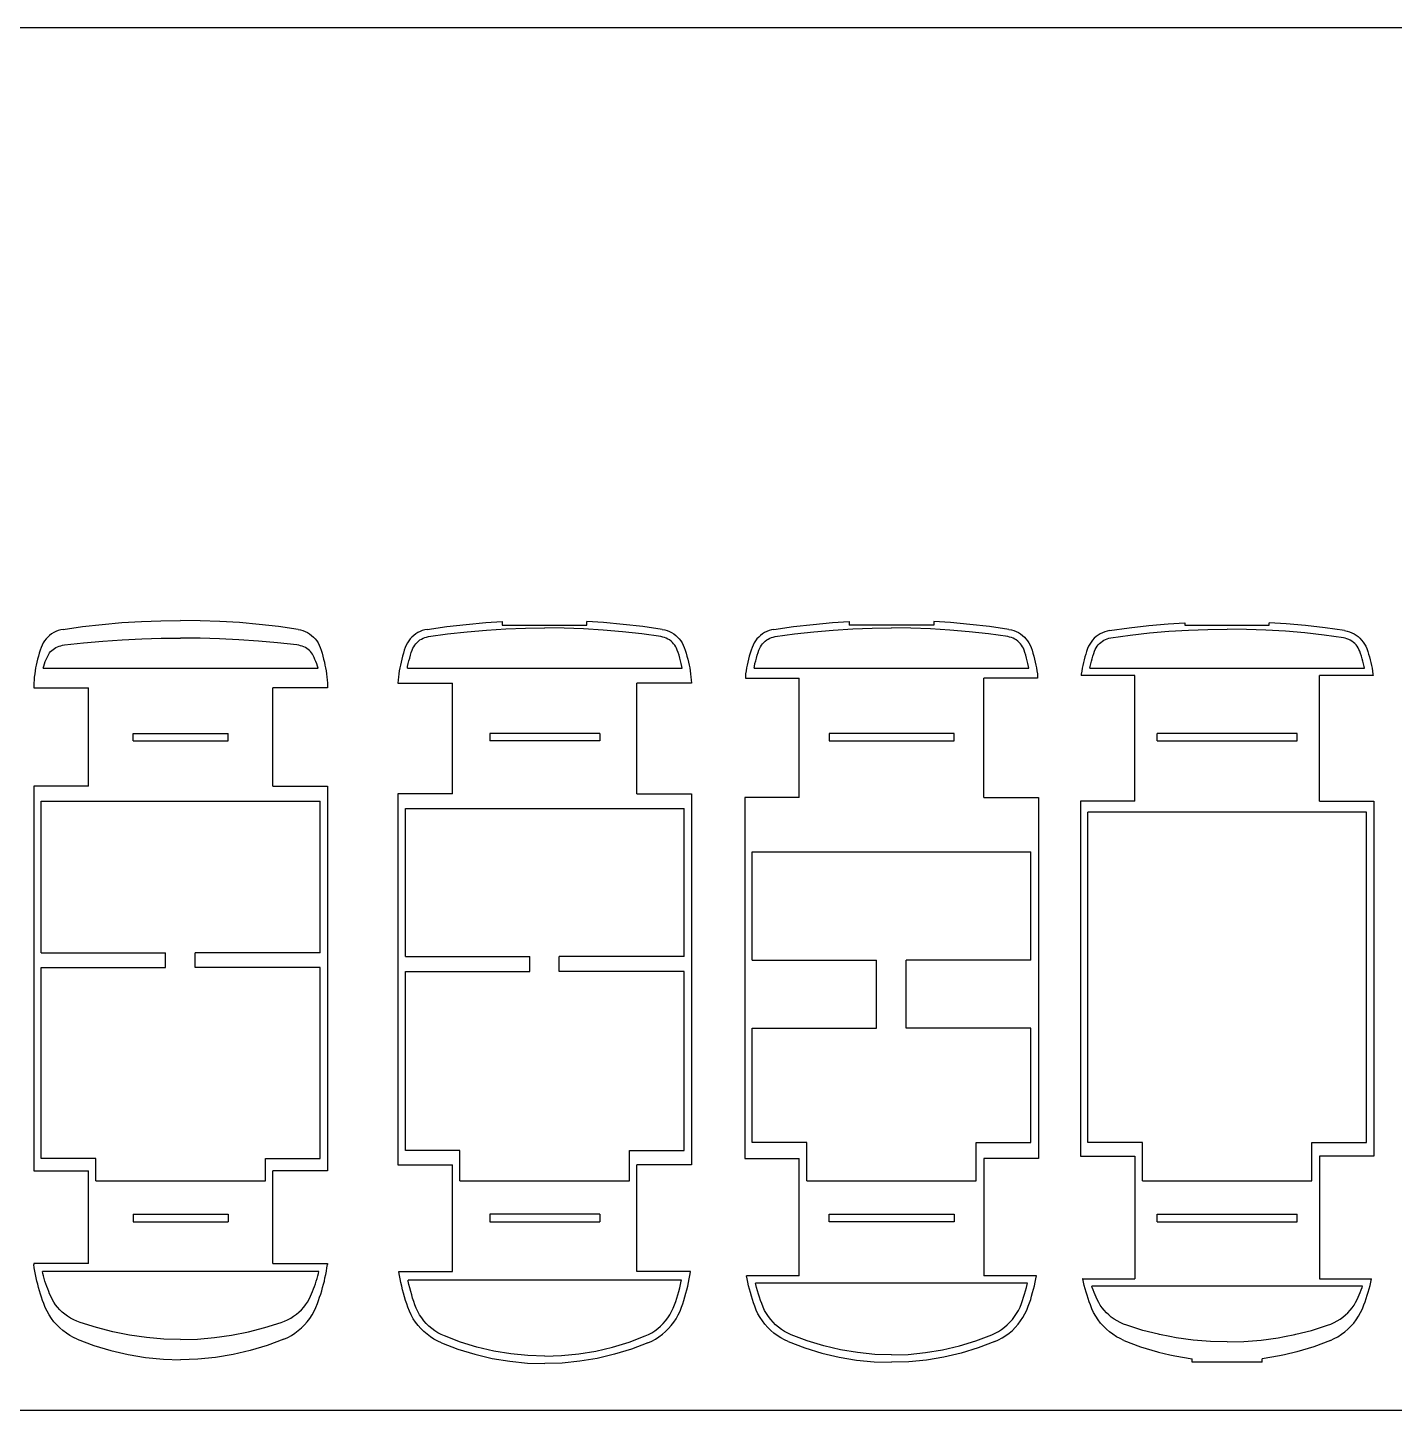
# Model space of a CAD drawing. Extents: x -24.2 to 24.2, y -5.6 to 5.6.
# Drawn here: x -0.07 to 10.97, y -5.58 to 5.58 of the extents above; entities that cross this region are included whole.
import ezdxf

# ---------------------------------------------------------------- set-up
doc = ezdxf.new("R2010")
doc.units = 0
doc.header["$MEASUREMENT"] = 0
doc.layers.get('0').update_dxf_attribs({"linetype": 'CONTINUOUS'})

msp = doc.modelspace()

# ---------------------------------------------------------------- linework, layer by layer
for p, q in [((-24.151, 5.583), (24.151, 5.583)), ((0.691, 0.778), (0.85, 0.788)), ((0.85, 0.788), (1.008, 0.794)), ((1.008, 0.794), (1.166, 0.796)), ((1.324, 0.794), (1.166, 0.796)), ((1.483, 0.788), (1.324, 0.794)), ((1.642, 0.778), (1.483, 0.788)), ((3.631, 0.778), (3.764, 0.787)), ((3.764, 0.787), (3.764, 0.757)), ((4.582, 0.778), (4.447, 0.787)), ((4.447, 0.757), (4.447, 0.787)), ((6.431, 0.778), (6.564, 0.787)), ((6.564, 0.787), (6.564, 0.757)), ((7.382, 0.778), (7.247, 0.787)), ((7.247, 0.787), (7.247, 0.757)), ((0.109, 0.675), (0.094, 0.662)), ((0.125, 0.687), (0.109, 0.675)), ((0.142, 0.698), (0.125, 0.687)), ((0.16, 0.707), (0.142, 0.698)), ((0.178, 0.714), (0.16, 0.707)), ((0.198, 0.72), (0.178, 0.714)), ((0.217, 0.724), (0.198, 0.72)), ((0.217, 0.724), (0.375, 0.746)), ((0.375, 0.746), (0.533, 0.764)), ((0.533, 0.764), (0.691, 0.778)), ((1.8, 0.764), (1.642, 0.778)), ((1.958, 0.746), (1.8, 0.764)), ((2.115, 0.724), (1.958, 0.746)), ((2.115, 0.724), (2.135, 0.72)), ((2.135, 0.72), (2.154, 0.714)), ((2.154, 0.714), (2.173, 0.707)), ((2.173, 0.707), (2.191, 0.698)), ((2.191, 0.698), (2.208, 0.687)), ((2.208, 0.687), (2.224, 0.675)), ((2.224, 0.675), (2.239, 0.662)), ((3.049, 0.675), (3.034, 0.662)), ((3.065, 0.687), (3.049, 0.675)), ((3.082, 0.698), (3.065, 0.687)), ((3.1, 0.707), (3.082, 0.698)), ((3.118, 0.714), (3.1, 0.707)), ((3.138, 0.72), (3.118, 0.714)), ((3.157, 0.724), (3.138, 0.72)), ((3.157, 0.724), (3.315, 0.746)), ((3.168, 0.665), (3.322, 0.687)), ((3.315, 0.746), (3.473, 0.764)), ((3.322, 0.687), (3.479, 0.705)), ((3.473, 0.764), (3.631, 0.778)), ((3.479, 0.705), (3.635, 0.718)), ((3.635, 0.718), (3.793, 0.728)), ((3.764, 0.757), (4.447, 0.757)), ((3.793, 0.728), (3.95, 0.734)), ((3.95, 0.734), (4.106, 0.736)), ((4.263, 0.734), (4.106, 0.736)), ((4.42, 0.728), (4.263, 0.734)), ((4.577, 0.718), (4.42, 0.728)), ((4.734, 0.705), (4.577, 0.718)), ((4.74, 0.764), (4.582, 0.778)), ((4.89, 0.687), (4.734, 0.705)), ((4.898, 0.746), (4.74, 0.764)), ((5.045, 0.665), (4.89, 0.687)), ((5.055, 0.724), (4.898, 0.746)), ((5.055, 0.724), (5.075, 0.72)), ((5.075, 0.72), (5.094, 0.714)), ((5.094, 0.714), (5.113, 0.707)), ((5.113, 0.707), (5.131, 0.698)), ((5.131, 0.698), (5.148, 0.687)), ((5.148, 0.687), (5.164, 0.675)), ((5.164, 0.675), (5.179, 0.662)), ((5.849, 0.675), (5.834, 0.662)), ((5.865, 0.687), (5.849, 0.675)), ((5.882, 0.698), (5.865, 0.687)), ((5.9, 0.707), (5.882, 0.698)), ((5.918, 0.714), (5.9, 0.707)), ((5.938, 0.72), (5.918, 0.714)), ((5.957, 0.724), (5.938, 0.72)), ((5.957, 0.724), (6.115, 0.746)), ((5.968, 0.665), (6.122, 0.687)), ((6.115, 0.746), (6.273, 0.764)), ((6.122, 0.687), (6.279, 0.705)), ((6.273, 0.764), (6.431, 0.778)), ((6.279, 0.705), (6.435, 0.718)), ((6.435, 0.718), (6.593, 0.728)), ((7.247, 0.757), (6.564, 0.757)), ((6.593, 0.728), (6.75, 0.734)), ((6.75, 0.734), (6.906, 0.736)), ((7.063, 0.734), (6.906, 0.736)), ((7.22, 0.728), (7.063, 0.734)), ((7.377, 0.718), (7.22, 0.728)), ((7.534, 0.705), (7.377, 0.718)), ((7.54, 0.764), (7.382, 0.778)), ((7.69, 0.687), (7.534, 0.705)), ((7.698, 0.746), (7.54, 0.764)), ((7.845, 0.665), (7.69, 0.687)), ((7.855, 0.724), (7.698, 0.746)), ((7.855, 0.724), (7.875, 0.72)), ((7.875, 0.72), (7.894, 0.714)), ((7.894, 0.714), (7.913, 0.707)), ((7.913, 0.707), (7.931, 0.698)), ((7.931, 0.698), (7.948, 0.687)), ((7.948, 0.687), (7.964, 0.675)), ((7.964, 0.675), (7.979, 0.662)), ((8.575, 0.677), (8.559, 0.665)), ((8.592, 0.688), (8.575, 0.677)), ((8.61, 0.697), (8.592, 0.688)), ((8.628, 0.704), (8.61, 0.697)), ((8.648, 0.71), (8.628, 0.704)), ((8.667, 0.714), (8.648, 0.71)), ((8.667, 0.714), (8.825, 0.736)), ((8.678, 0.655), (8.832, 0.677)), ((8.825, 0.736), (8.983, 0.754)), ((8.832, 0.677), (8.989, 0.695)), ((8.983, 0.754), (9.141, 0.768)), ((8.989, 0.695), (9.145, 0.708)), ((9.141, 0.768), (9.274, 0.777)), ((9.145, 0.708), (9.303, 0.718)), ((9.274, 0.777), (9.274, 0.757)), ((9.274, 0.757), (9.957, 0.757)), ((9.303, 0.718), (9.46, 0.724)), ((9.46, 0.724), (9.616, 0.726)), ((9.773, 0.724), (9.616, 0.726)), ((9.93, 0.718), (9.773, 0.724)), ((10.087, 0.708), (9.93, 0.718)), ((10.092, 0.768), (9.957, 0.777)), ((9.957, 0.757), (9.957, 0.777)), ((10.244, 0.695), (10.087, 0.708)), ((10.25, 0.754), (10.092, 0.768)), ((10.4, 0.677), (10.244, 0.695)), ((10.408, 0.736), (10.25, 0.754)), ((10.555, 0.655), (10.4, 0.677)), ((10.565, 0.714), (10.408, 0.736)), ((10.565, 0.714), (10.585, 0.71)), ((10.585, 0.71), (10.604, 0.704)), ((10.604, 0.704), (10.623, 0.697)), ((10.623, 0.697), (10.641, 0.688)), ((10.641, 0.688), (10.658, 0.677)), ((10.658, 0.677), (10.674, 0.665)), ((0.04, 0.578), (0.032, 0.555)), ((0.048, 0.597), (0.04, 0.578)), ((0.057, 0.615), (0.048, 0.597)), ((0.068, 0.631), (0.057, 0.615)), ((0.08, 0.647), (0.068, 0.631)), ((0.094, 0.662), (0.08, 0.647)), ((0.126, 0.553), (0.136, 0.562)), ((0.136, 0.562), (0.147, 0.57)), ((0.147, 0.57), (0.159, 0.577)), ((0.159, 0.577), (0.171, 0.583)), ((0.171, 0.583), (0.185, 0.588)), ((0.185, 0.588), (0.198, 0.592)), ((0.198, 0.592), (0.212, 0.596)), ((0.212, 0.596), (0.228, 0.598)), ((0.228, 0.598), (0.382, 0.615)), ((0.382, 0.615), (0.539, 0.629)), ((0.539, 0.629), (0.695, 0.64)), ((0.695, 0.64), (0.853, 0.648)), ((0.853, 0.648), (1.01, 0.653)), ((1.01, 0.653), (1.166, 0.654)), ((1.323, 0.653), (1.166, 0.654)), ((1.48, 0.648), (1.323, 0.653)), ((1.637, 0.64), (1.48, 0.648)), ((1.794, 0.629), (1.637, 0.64)), ((1.95, 0.615), (1.794, 0.629)), ((2.105, 0.598), (1.95, 0.615)), ((2.12, 0.596), (2.105, 0.598)), ((2.134, 0.592), (2.12, 0.596)), ((2.148, 0.588), (2.134, 0.592)), ((2.161, 0.583), (2.148, 0.588)), ((2.174, 0.577), (2.161, 0.583)), ((2.186, 0.57), (2.174, 0.577)), ((2.197, 0.562), (2.186, 0.57)), ((2.207, 0.553), (2.197, 0.562)), ((2.239, 0.662), (2.252, 0.647)), ((2.252, 0.647), (2.265, 0.631)), ((2.265, 0.631), (2.276, 0.615)), ((2.276, 0.615), (2.285, 0.597)), ((2.285, 0.597), (2.293, 0.578)), ((2.293, 0.578), (2.301, 0.555)), ((2.98, 0.578), (2.972, 0.555)), ((2.988, 0.597), (2.98, 0.578)), ((2.997, 0.615), (2.988, 0.597)), ((3.008, 0.631), (2.997, 0.615)), ((3.02, 0.647), (3.008, 0.631)), ((3.034, 0.662), (3.02, 0.647)), ((3.036, 0.557), (3.042, 0.571)), ((3.042, 0.571), (3.049, 0.584)), ((3.049, 0.584), (3.057, 0.597)), ((3.057, 0.597), (3.066, 0.608)), ((3.066, 0.608), (3.076, 0.619)), ((3.076, 0.619), (3.087, 0.629)), ((3.087, 0.629), (3.099, 0.638)), ((3.099, 0.638), (3.111, 0.646)), ((3.111, 0.646), (3.125, 0.652)), ((3.125, 0.652), (3.138, 0.658)), ((3.138, 0.658), (3.152, 0.662)), ((3.152, 0.662), (3.168, 0.665)), ((5.06, 0.662), (5.045, 0.665)), ((5.074, 0.658), (5.06, 0.662)), ((5.088, 0.652), (5.074, 0.658)), ((5.101, 0.646), (5.088, 0.652)), ((5.114, 0.638), (5.101, 0.646)), ((5.126, 0.629), (5.114, 0.638)), ((5.137, 0.619), (5.126, 0.629)), ((5.147, 0.608), (5.137, 0.619)), ((5.156, 0.597), (5.147, 0.608)), ((5.164, 0.584), (5.156, 0.597)), ((5.171, 0.571), (5.164, 0.584)), ((5.177, 0.557), (5.171, 0.571)), ((5.179, 0.662), (5.192, 0.647)), ((5.192, 0.647), (5.205, 0.631)), ((5.205, 0.631), (5.216, 0.615)), ((5.216, 0.615), (5.225, 0.597)), ((5.225, 0.597), (5.233, 0.578)), ((5.233, 0.578), (5.241, 0.555)), ((5.78, 0.578), (5.772, 0.555)), ((5.788, 0.597), (5.78, 0.578)), ((5.797, 0.615), (5.788, 0.597)), ((5.808, 0.631), (5.797, 0.615)), ((5.82, 0.647), (5.808, 0.631)), ((5.834, 0.662), (5.82, 0.647)), ((5.836, 0.557), (5.842, 0.571)), ((5.842, 0.571), (5.849, 0.584)), ((5.849, 0.584), (5.857, 0.597)), ((5.857, 0.597), (5.866, 0.608)), ((5.866, 0.608), (5.876, 0.619)), ((5.876, 0.619), (5.887, 0.629)), ((5.887, 0.629), (5.899, 0.638)), ((5.899, 0.638), (5.911, 0.646)), ((5.911, 0.646), (5.925, 0.652)), ((5.925, 0.652), (5.938, 0.658)), ((5.938, 0.658), (5.952, 0.662)), ((5.952, 0.662), (5.968, 0.665)), ((7.86, 0.662), (7.845, 0.665)), ((7.874, 0.658), (7.86, 0.662)), ((7.888, 0.652), (7.874, 0.658)), ((7.901, 0.646), (7.888, 0.652)), ((7.914, 0.638), (7.901, 0.646)), ((7.926, 0.629), (7.914, 0.638)), ((7.937, 0.619), (7.926, 0.629)), ((7.947, 0.608), (7.937, 0.619)), ((7.956, 0.597), (7.947, 0.608)), ((7.964, 0.584), (7.956, 0.597)), ((7.971, 0.571), (7.964, 0.584)), ((7.977, 0.557), (7.971, 0.571)), ((7.979, 0.662), (7.992, 0.647)), ((7.992, 0.647), (8.005, 0.631)), ((8.005, 0.631), (8.016, 0.615)), ((8.016, 0.615), (8.025, 0.597)), ((8.025, 0.597), (8.033, 0.578)), ((8.033, 0.578), (8.041, 0.555)), ((8.49, 0.568), (8.482, 0.546)), ((8.498, 0.587), (8.49, 0.568)), ((8.507, 0.605), (8.498, 0.587)), ((8.518, 0.621), (8.507, 0.605)), ((8.53, 0.637), (8.518, 0.621)), ((8.544, 0.652), (8.53, 0.637)), ((8.559, 0.665), (8.544, 0.652)), ((8.546, 0.547), (8.552, 0.561)), ((8.552, 0.561), (8.559, 0.574)), ((8.559, 0.574), (8.567, 0.587)), ((8.567, 0.587), (8.576, 0.598)), ((8.576, 0.598), (8.586, 0.609)), ((8.586, 0.609), (8.597, 0.619)), ((8.597, 0.619), (8.609, 0.628)), ((8.609, 0.628), (8.621, 0.636)), ((8.621, 0.636), (8.635, 0.642)), ((8.635, 0.642), (8.648, 0.648)), ((8.648, 0.648), (8.662, 0.652)), ((8.662, 0.652), (8.678, 0.655)), ((10.57, 0.652), (10.555, 0.655)), ((10.584, 0.648), (10.57, 0.652)), ((10.598, 0.642), (10.584, 0.648)), ((10.611, 0.636), (10.598, 0.642)), ((10.624, 0.628), (10.611, 0.636)), ((10.636, 0.619), (10.624, 0.628)), ((10.647, 0.609), (10.636, 0.619)), ((10.657, 0.598), (10.647, 0.609)), ((10.666, 0.587), (10.657, 0.598)), ((10.674, 0.574), (10.666, 0.587)), ((10.674, 0.665), (10.689, 0.652)), ((10.681, 0.561), (10.674, 0.574)), ((10.687, 0.547), (10.681, 0.561)), ((10.689, 0.652), (10.702, 0.637)), ((10.702, 0.637), (10.715, 0.621)), ((10.715, 0.621), (10.726, 0.605)), ((10.726, 0.605), (10.735, 0.587)), ((10.735, 0.587), (10.743, 0.568)), ((10.743, 0.568), (10.751, 0.546)), ((0.006, 0.46), (0.001, 0.436)), ((0.012, 0.484), (0.006, 0.46)), ((0.018, 0.508), (0.012, 0.484)), ((0.025, 0.532), (0.018, 0.508)), ((0.032, 0.555), (0.025, 0.532)), ((0.068, 0.446), (0.074, 0.463)), ((0.074, 0.463), (0.081, 0.48)), ((0.081, 0.48), (0.089, 0.497)), ((0.089, 0.497), (0.096, 0.513)), ((0.096, 0.513), (0.102, 0.524)), ((0.102, 0.524), (0.109, 0.535)), ((0.109, 0.535), (0.117, 0.544)), ((0.117, 0.544), (0.126, 0.553)), ((2.216, 0.544), (2.207, 0.553)), ((2.224, 0.535), (2.216, 0.544)), ((2.231, 0.524), (2.224, 0.535)), ((2.237, 0.513), (2.231, 0.524)), ((2.244, 0.497), (2.237, 0.513)), ((2.251, 0.48), (2.244, 0.497)), ((2.258, 0.463), (2.251, 0.48)), ((2.265, 0.446), (2.258, 0.463)), ((2.301, 0.555), (2.308, 0.532)), ((2.308, 0.532), (2.315, 0.508)), ((2.315, 0.508), (2.321, 0.484)), ((2.321, 0.484), (2.327, 0.46)), ((2.327, 0.46), (2.332, 0.436)), ((2.946, 0.46), (2.941, 0.436)), ((2.952, 0.484), (2.946, 0.46)), ((2.958, 0.508), (2.952, 0.484)), ((2.965, 0.532), (2.958, 0.508)), ((2.972, 0.555), (2.965, 0.532)), ((2.999, 0.424), (3.004, 0.447)), ((3.004, 0.447), (3.01, 0.47)), ((3.01, 0.47), (3.016, 0.492)), ((3.016, 0.492), (3.022, 0.515)), ((3.022, 0.515), (3.029, 0.537)), ((3.029, 0.537), (3.036, 0.557)), ((5.184, 0.537), (5.177, 0.557)), ((5.191, 0.515), (5.184, 0.537)), ((5.197, 0.492), (5.191, 0.515)), ((5.203, 0.47), (5.197, 0.492)), ((5.208, 0.447), (5.203, 0.47)), ((5.213, 0.424), (5.208, 0.447)), ((5.241, 0.555), (5.248, 0.532)), ((5.248, 0.532), (5.255, 0.508)), ((5.255, 0.508), (5.261, 0.484)), ((5.261, 0.484), (5.267, 0.46)), ((5.267, 0.46), (5.272, 0.436)), ((5.746, 0.46), (5.741, 0.436)), ((5.752, 0.484), (5.746, 0.46)), ((5.758, 0.508), (5.752, 0.484)), ((5.765, 0.532), (5.758, 0.508)), ((5.772, 0.555), (5.765, 0.532)), ((5.799, 0.424), (5.804, 0.447)), ((5.804, 0.447), (5.81, 0.47)), ((5.81, 0.47), (5.816, 0.492)), ((5.816, 0.492), (5.822, 0.515)), ((5.822, 0.515), (5.829, 0.537)), ((5.829, 0.537), (5.836, 0.557)), ((7.984, 0.537), (7.977, 0.557)), ((7.991, 0.515), (7.984, 0.537)), ((7.997, 0.492), (7.991, 0.515)), ((8.003, 0.47), (7.997, 0.492)), ((8.008, 0.447), (8.003, 0.47)), ((8.013, 0.424), (8.008, 0.447)), ((8.041, 0.555), (8.048, 0.532)), ((8.048, 0.532), (8.055, 0.508)), ((8.055, 0.508), (8.061, 0.484)), ((8.061, 0.484), (8.067, 0.46)), ((8.067, 0.46), (8.072, 0.436)), ((8.456, 0.456), (8.451, 0.433)), ((8.462, 0.479), (8.456, 0.456)), ((8.468, 0.501), (8.462, 0.479)), ((8.475, 0.524), (8.468, 0.501)), ((8.482, 0.546), (8.475, 0.524)), ((8.515, 0.445), (8.52, 0.466)), ((8.52, 0.466), (8.526, 0.487)), ((8.526, 0.487), (8.532, 0.507)), ((8.532, 0.507), (8.539, 0.528)), ((8.539, 0.528), (8.546, 0.547)), ((10.694, 0.528), (10.687, 0.547)), ((10.7, 0.507), (10.694, 0.528)), ((10.707, 0.487), (10.7, 0.507)), ((10.713, 0.466), (10.707, 0.487)), ((10.718, 0.445), (10.713, 0.466)), ((10.751, 0.546), (10.758, 0.524)), ((10.758, 0.524), (10.765, 0.501)), ((10.765, 0.501), (10.771, 0.479)), ((10.771, 0.479), (10.777, 0.456)), ((10.777, 0.456), (10.782, 0.433)), ((-0.015, 0.339), (-0.017, 0.315)), ((-0.012, 0.364), (-0.015, 0.339)), ((-0.008, 0.388), (-0.012, 0.364)), ((-0.004, 0.412), (-0.008, 0.388)), ((0.001, 0.436), (-0.004, 0.412)), ((0.057, 0.41), (0.062, 0.428)), ((0.057, 0.41), (2.276, 0.41)), ((0.062, 0.428), (0.068, 0.446)), ((2.271, 0.428), (2.265, 0.446)), ((2.276, 0.41), (2.271, 0.428)), ((2.332, 0.436), (2.337, 0.412)), ((2.337, 0.412), (2.341, 0.388)), ((2.341, 0.388), (2.344, 0.364)), ((2.344, 0.364), (2.347, 0.339)), ((2.347, 0.339), (2.35, 0.315)), ((2.925, 0.339), (2.923, 0.315)), ((2.928, 0.364), (2.925, 0.339)), ((2.932, 0.388), (2.928, 0.364)), ((2.936, 0.412), (2.932, 0.388)), ((2.941, 0.436), (2.936, 0.412)), ((2.997, 0.41), (2.999, 0.424)), ((2.997, 0.41), (5.216, 0.41)), ((5.216, 0.41), (5.213, 0.424)), ((5.272, 0.436), (5.277, 0.412)), ((5.277, 0.412), (5.281, 0.388)), ((5.281, 0.388), (5.284, 0.364)), ((5.284, 0.364), (5.287, 0.339)), ((5.287, 0.339), (5.29, 0.315)), ((5.728, 0.364), (5.727, 0.35)), ((5.727, 0.35), (5.727, 0.33)), ((5.732, 0.388), (5.728, 0.364)), ((5.736, 0.412), (5.732, 0.388)), ((5.741, 0.436), (5.736, 0.412)), ((5.797, 0.41), (5.799, 0.424)), ((5.797, 0.41), (8.016, 0.41)), ((8.016, 0.41), (8.013, 0.424)), ((8.072, 0.436), (8.077, 0.412)), ((8.077, 0.412), (8.081, 0.388)), ((8.081, 0.388), (8.084, 0.364)), ((8.084, 0.364), (8.086, 0.35)), ((8.086, 0.35), (8.086, 0.33)), ((8.439, 0.363), (8.437, 0.35)), ((8.872, 0.35), (8.437, 0.35)), ((8.442, 0.386), (8.439, 0.363)), ((8.446, 0.41), (8.442, 0.386)), ((8.451, 0.433), (8.446, 0.41)), ((8.507, 0.41), (8.51, 0.424)), ((8.507, 0.41), (10.726, 0.41)), ((8.51, 0.424), (8.515, 0.445)), ((8.872, -0.663), (8.872, 0.35)), ((10.796, 0.35), (10.361, 0.35)), ((10.361, -0.663), (10.361, 0.35)), ((10.723, 0.424), (10.718, 0.445)), ((10.726, 0.41), (10.723, 0.424)), ((10.782, 0.433), (10.786, 0.41)), ((10.786, 0.41), (10.791, 0.386)), ((10.791, 0.386), (10.794, 0.363)), ((10.794, 0.363), (10.796, 0.35)), ((-0.017, 0.315), (-0.019, 0.29)), ((-0.019, 0.29), (-0.019, 0.252)), ((-0.019, 0.252), (0.422, 0.252)), ((0.422, -0.543), (0.422, 0.252)), ((1.911, -0.543), (1.911, 0.252)), ((2.352, 0.252), (1.911, 0.252)), ((2.35, 0.315), (2.352, 0.29)), ((2.352, 0.29), (2.352, 0.252)), ((2.923, 0.315), (2.921, 0.29)), ((2.921, 0.29), (3.362, 0.29)), ((3.362, -0.603), (3.362, 0.29)), ((4.851, -0.603), (4.851, 0.29)), ((5.292, 0.29), (4.851, 0.29)), ((5.29, 0.315), (5.292, 0.29)), ((5.727, 0.33), (6.162, 0.33)), ((6.162, -0.633), (6.162, 0.33)), ((7.651, -0.633), (7.651, 0.33)), ((8.086, 0.33), (7.651, 0.33)), ((0.782, -0.116), (1.551, -0.116)), ((0.782, -0.176), (0.782, -0.116)), ((0.782, -0.176), (1.551, -0.176)), ((1.551, -0.176), (1.551, -0.116)), ((4.551, -0.116), (3.662, -0.116)), ((3.662, -0.116), (3.662, -0.176)), ((4.551, -0.176), (3.662, -0.176)), ((4.551, -0.116), (4.551, -0.176)), ((7.411, -0.116), (6.402, -0.116)), ((6.402, -0.116), (6.402, -0.176)), ((6.402, -0.176), (7.411, -0.176)), ((7.411, -0.176), (7.411, -0.116)), ((10.181, -0.116), (9.052, -0.116)), ((9.052, -0.176), (9.052, -0.116)), ((9.052, -0.176), (10.181, -0.176)), ((10.181, -0.176), (10.181, -0.116)), ((-0.019, -0.543), (-0.019, -3.65)), ((0.422, -0.543), (-0.019, -0.543)), ((1.911, -0.543), (2.352, -0.543)), ((2.352, -0.543), (2.352, -3.65)), ((0.041, -0.663), (2.292, -0.663)), ((0.041, -1.888), (0.041, -0.663)), ((2.292, -1.888), (2.292, -0.663)), ((2.921, -0.603), (2.921, -3.6)), ((3.362, -0.603), (2.921, -0.603)), ((4.851, -0.603), (5.292, -0.603)), ((5.292, -0.603), (5.292, -3.6)), ((5.721, -0.633), (5.721, -3.55)), ((6.162, -0.633), (5.721, -0.633)), ((7.651, -0.633), (8.092, -0.633)), ((8.092, -0.633), (8.092, -3.55)), ((8.872, -0.663), (8.431, -0.663)), ((8.431, -0.663), (8.431, -3.53)), ((10.361, -0.663), (10.802, -0.663)), ((10.802, -0.663), (10.802, -3.53)), ((2.981, -0.723), (5.232, -0.723)), ((2.981, -1.918), (2.981, -0.723)), ((5.232, -1.918), (5.232, -0.723)), ((8.491, -3.42), (8.491, -0.753)), ((10.742, -0.753), (8.491, -0.753)), ((10.742, -3.42), (10.742, -0.753)), ((5.781, -1.073), (8.032, -1.073)), ((5.781, -1.948), (5.781, -1.073)), ((8.032, -1.948), (8.032, -1.073)), ((0.041, -1.888), (1.045, -1.888)), ((1.045, -2.008), (1.045, -1.888)), ((2.292, -1.888), (1.284, -1.888)), ((1.284, -2.008), (1.284, -1.888)), ((0.041, -3.55), (0.041, -2.008)), ((0.041, -2.008), (1.045, -2.008)), ((2.292, -2.008), (1.284, -2.008)), ((2.292, -3.55), (2.292, -2.008)), ((2.981, -1.918), (3.985, -1.918)), ((3.985, -2.038), (3.985, -1.918)), ((4.224, -2.038), (4.224, -1.918)), ((5.232, -1.918), (4.224, -1.918)), ((5.781, -1.948), (6.785, -1.948)), ((6.785, -2.498), (6.785, -1.948)), ((7.024, -2.498), (7.024, -1.948)), ((8.032, -1.948), (7.024, -1.948)), ((2.981, -3.485), (2.981, -2.038)), ((2.981, -2.038), (3.985, -2.038)), ((5.232, -2.038), (4.224, -2.038)), ((5.232, -3.485), (5.232, -2.038)), ((5.781, -3.42), (5.781, -2.498)), ((5.781, -2.498), (6.785, -2.498)), ((8.032, -2.498), (7.024, -2.498)), ((8.032, -3.42), (8.032, -2.498)), ((6.222, -3.42), (5.781, -3.42)), ((6.222, -3.73), (6.222, -3.42)), ((7.591, -3.73), (7.591, -3.42)), ((7.591, -3.42), (8.032, -3.42)), ((8.932, -3.42), (8.491, -3.42)), ((8.932, -3.73), (8.932, -3.42)), ((10.301, -3.73), (10.301, -3.42)), ((10.301, -3.42), (10.742, -3.42)), ((0.482, -3.55), (0.041, -3.55)), ((0.482, -3.73), (0.482, -3.55)), ((1.851, -3.55), (2.292, -3.55)), ((1.851, -3.73), (1.851, -3.55)), ((3.422, -3.485), (2.981, -3.485)), ((3.422, -3.73), (3.422, -3.485)), ((4.791, -3.485), (5.232, -3.485)), ((4.791, -3.73), (4.791, -3.485)), ((5.721, -3.55), (6.162, -3.55)), ((6.162, -4.497), (6.162, -3.55)), ((8.092, -3.55), (7.651, -3.55)), ((7.651, -3.55), (7.651, -4.497)), ((8.431, -3.53), (8.872, -3.53)), ((8.872, -3.53), (8.872, -4.521)), ((10.802, -3.53), (10.361, -3.53)), ((10.361, -3.53), (10.361, -4.521)), ((-0.019, -3.65), (0.422, -3.65)), ((0.422, -4.398), (0.422, -3.65)), ((2.352, -3.65), (1.911, -3.65)), ((1.911, -4.398), (1.911, -3.65)), ((2.921, -3.6), (3.362, -3.6)), ((3.362, -4.461), (3.362, -3.6)), ((5.292, -3.6), (4.851, -3.6)), ((4.851, -4.461), (4.851, -3.6)), ((0.482, -3.73), (1.851, -3.73)), ((3.422, -3.73), (4.791, -3.73)), ((6.222, -3.73), (7.591, -3.73)), ((8.932, -3.73), (10.301, -3.73)), ((0.782, -4), (1.551, -4)), ((0.782, -4), (0.782, -4.06)), ((1.551, -4), (1.551, -4.06)), ((4.551, -4), (3.662, -4)), ((3.662, -4), (3.662, -4.06)), ((4.551, -4), (4.551, -4.06)), ((6.402, -4), (7.411, -4)), ((6.402, -4.06), (6.402, -4)), ((7.411, -4), (7.411, -4.06)), ((9.052, -4.06), (9.052, -4)), ((9.052, -4), (10.181, -4)), ((10.181, -4.06), (10.181, -4)), ((0.782, -4.06), (1.551, -4.06)), ((3.662, -4.06), (4.551, -4.06)), ((7.411, -4.06), (6.402, -4.06)), ((9.052, -4.06), (10.181, -4.06)), ((-0.019, -4.398), (-0.019, -4.405)), ((0.422, -4.398), (-0.019, -4.398)), ((-0.015, -4.432), (-0.019, -4.405)), ((-0.01, -4.459), (-0.015, -4.432)), ((-0.005, -4.486), (-0.01, -4.459)), ((2.283, -4.461), (0.05, -4.461)), ((0.053, -4.477), (0.05, -4.461)), ((1.911, -4.398), (2.352, -4.398)), ((2.279, -4.477), (2.283, -4.461)), ((2.338, -4.486), (2.343, -4.459)), ((2.343, -4.459), (2.348, -4.432)), ((2.348, -4.432), (2.352, -4.405)), ((2.352, -4.398), (2.352, -4.405)), ((2.929, -4.464), (2.929, -4.461)), ((2.929, -4.461), (3.362, -4.461)), ((2.934, -4.493), (2.929, -4.464)), ((5.284, -4.461), (4.851, -4.461)), ((5.279, -4.493), (5.283, -4.464)), ((5.283, -4.464), (5.284, -4.461)), ((0, -4.512), (-0.005, -4.486)), ((0.006, -4.539), (0, -4.512)), ((0.013, -4.565), (0.006, -4.539)), ((0.02, -4.592), (0.013, -4.565)), ((0.059, -4.498), (0.053, -4.477)), ((0.065, -4.519), (0.059, -4.498)), ((0.071, -4.54), (0.065, -4.519)), ((0.078, -4.561), (0.071, -4.54)), ((0.085, -4.582), (0.078, -4.561)), ((2.248, -4.582), (2.255, -4.561)), ((2.255, -4.561), (2.262, -4.54)), ((2.262, -4.54), (2.268, -4.519)), ((2.268, -4.519), (2.274, -4.498)), ((2.274, -4.498), (2.279, -4.477)), ((2.313, -4.592), (2.32, -4.565)), ((2.32, -4.565), (2.327, -4.539)), ((2.327, -4.539), (2.332, -4.512)), ((2.332, -4.512), (2.338, -4.486)), ((2.939, -4.522), (2.934, -4.493)), ((2.945, -4.551), (2.939, -4.522)), ((2.952, -4.58), (2.945, -4.551)), ((3.004, -4.539), (3.003, -4.531)), ((5.21, -4.531), (3.003, -4.531)), ((3.01, -4.567), (3.004, -4.539)), ((3.017, -4.594), (3.01, -4.567)), ((5.196, -4.594), (5.202, -4.567)), ((5.202, -4.567), (5.209, -4.539)), ((5.209, -4.539), (5.21, -4.531)), ((5.261, -4.58), (5.267, -4.551)), ((5.267, -4.551), (5.273, -4.522)), ((5.273, -4.522), (5.279, -4.493)), ((5.74, -4.521), (5.735, -4.497)), ((6.162, -4.497), (5.735, -4.497)), ((5.746, -4.549), (5.74, -4.521)), ((5.752, -4.577), (5.746, -4.549)), ((5.759, -4.605), (5.752, -4.577)), ((5.81, -4.566), (5.808, -4.557)), ((8.005, -4.557), (5.808, -4.557)), ((5.817, -4.592), (5.81, -4.566)), ((8.078, -4.497), (7.651, -4.497)), ((7.996, -4.592), (8.002, -4.566)), ((8.002, -4.566), (8.005, -4.557)), ((8.054, -4.605), (8.061, -4.577)), ((8.061, -4.577), (8.067, -4.549)), ((8.067, -4.549), (8.073, -4.521)), ((8.073, -4.521), (8.078, -4.497)), ((8.45, -4.522), (8.449, -4.521)), ((8.449, -4.521), (8.872, -4.521)), ((8.456, -4.549), (8.45, -4.522)), ((8.462, -4.575), (8.456, -4.549)), ((8.462, -4.576), (8.462, -4.575)), ((8.469, -4.602), (8.462, -4.576)), ((10.361, -4.521), (10.783, -4.521)), ((10.764, -4.602), (10.77, -4.576)), ((10.77, -4.576), (10.771, -4.575)), ((10.771, -4.575), (10.777, -4.549)), ((10.777, -4.549), (10.783, -4.522)), ((10.783, -4.522), (10.783, -4.521)), ((0.027, -4.618), (0.02, -4.592)), ((0.035, -4.644), (0.027, -4.618)), ((0.043, -4.67), (0.035, -4.644)), ((0.052, -4.696), (0.043, -4.67)), ((0.093, -4.602), (0.085, -4.582)), ((0.101, -4.622), (0.093, -4.602)), ((0.109, -4.643), (0.101, -4.622)), ((0.118, -4.662), (0.109, -4.643)), ((0.129, -4.686), (0.118, -4.662)), ((0.142, -4.709), (0.129, -4.686)), ((2.191, -4.709), (2.204, -4.686)), ((2.204, -4.686), (2.215, -4.662)), ((2.215, -4.662), (2.224, -4.643)), ((2.224, -4.643), (2.232, -4.622)), ((2.232, -4.622), (2.24, -4.602)), ((2.24, -4.602), (2.248, -4.582)), ((2.28, -4.696), (2.289, -4.67)), ((2.289, -4.67), (2.298, -4.644)), ((2.298, -4.644), (2.306, -4.618)), ((2.306, -4.618), (2.313, -4.592)), ((2.959, -4.609), (2.952, -4.58)), ((2.966, -4.638), (2.959, -4.609)), ((2.974, -4.666), (2.966, -4.638)), ((2.983, -4.695), (2.974, -4.666)), ((3.024, -4.622), (3.017, -4.594)), ((3.032, -4.65), (3.024, -4.622)), ((3.04, -4.677), (3.032, -4.65)), ((3.049, -4.704), (3.04, -4.677)), ((5.164, -4.704), (5.172, -4.677)), ((5.172, -4.677), (5.181, -4.65)), ((5.181, -4.65), (5.188, -4.622)), ((5.188, -4.622), (5.196, -4.594)), ((5.23, -4.695), (5.238, -4.666)), ((5.238, -4.666), (5.246, -4.638)), ((5.246, -4.638), (5.254, -4.609)), ((5.254, -4.609), (5.261, -4.58)), ((5.767, -4.632), (5.759, -4.605)), ((5.775, -4.66), (5.767, -4.632)), ((5.783, -4.687), (5.775, -4.66)), ((5.792, -4.714), (5.783, -4.687)), ((5.824, -4.618), (5.817, -4.592)), ((5.832, -4.644), (5.824, -4.618)), ((5.84, -4.67), (5.832, -4.644)), ((5.849, -4.696), (5.84, -4.67)), ((7.964, -4.696), (7.972, -4.67)), ((7.972, -4.67), (7.981, -4.644)), ((7.981, -4.644), (7.988, -4.618)), ((7.988, -4.618), (7.996, -4.592)), ((8.021, -4.714), (8.03, -4.687)), ((8.03, -4.687), (8.038, -4.66)), ((8.038, -4.66), (8.046, -4.632)), ((8.046, -4.632), (8.054, -4.605)), ((8.477, -4.628), (8.469, -4.602)), ((8.485, -4.654), (8.477, -4.628)), ((8.493, -4.68), (8.485, -4.654)), ((8.502, -4.706), (8.493, -4.68)), ((8.527, -4.591), (8.524, -4.581)), ((10.709, -4.581), (8.524, -4.581)), ((8.534, -4.611), (8.527, -4.591)), ((8.542, -4.63), (8.534, -4.611)), ((8.55, -4.65), (8.542, -4.63)), ((8.559, -4.669), (8.55, -4.65)), ((8.568, -4.688), (8.559, -4.669)), ((8.579, -4.711), (8.568, -4.688)), ((10.654, -4.711), (10.665, -4.688)), ((10.665, -4.688), (10.674, -4.669)), ((10.674, -4.669), (10.682, -4.65)), ((10.682, -4.65), (10.69, -4.63)), ((10.69, -4.63), (10.698, -4.611)), ((10.698, -4.611), (10.706, -4.591)), ((10.706, -4.591), (10.709, -4.581)), ((10.731, -4.706), (10.739, -4.68)), ((10.739, -4.68), (10.748, -4.654)), ((10.748, -4.654), (10.756, -4.628)), ((10.756, -4.628), (10.764, -4.602)), ((0.062, -4.721), (0.052, -4.696)), ((0.074, -4.753), (0.062, -4.721)), ((0.088, -4.783), (0.074, -4.753)), ((0.105, -4.813), (0.088, -4.783)), ((0.156, -4.73), (0.142, -4.709)), ((0.173, -4.751), (0.156, -4.73)), ((0.191, -4.771), (0.173, -4.751)), ((0.21, -4.79), (0.191, -4.771)), ((0.231, -4.807), (0.21, -4.79)), ((2.101, -4.807), (2.122, -4.79)), ((2.122, -4.79), (2.142, -4.771)), ((2.142, -4.771), (2.16, -4.751)), ((2.16, -4.751), (2.176, -4.73)), ((2.176, -4.73), (2.191, -4.709)), ((2.228, -4.813), (2.244, -4.783)), ((2.244, -4.783), (2.259, -4.753)), ((2.259, -4.753), (2.271, -4.721)), ((2.271, -4.721), (2.28, -4.696)), ((2.992, -4.723), (2.983, -4.695)), ((3.002, -4.751), (2.992, -4.723)), ((3.014, -4.783), (3.002, -4.751)), ((3.028, -4.813), (3.014, -4.783)), ((3.058, -4.73), (3.049, -4.704)), ((3.069, -4.759), (3.058, -4.73)), ((3.082, -4.786), (3.069, -4.759)), ((3.096, -4.811), (3.082, -4.786)), ((5.116, -4.811), (5.131, -4.786)), ((5.131, -4.786), (5.144, -4.759)), ((5.144, -4.759), (5.155, -4.73)), ((5.155, -4.73), (5.164, -4.704)), ((5.184, -4.813), (5.199, -4.783)), ((5.199, -4.783), (5.211, -4.751)), ((5.211, -4.751), (5.221, -4.723)), ((5.221, -4.723), (5.23, -4.695)), ((5.802, -4.741), (5.792, -4.714)), ((5.814, -4.773), (5.802, -4.741)), ((5.828, -4.803), (5.814, -4.773)), ((5.858, -4.72), (5.849, -4.696)), ((5.869, -4.749), (5.858, -4.72)), ((5.882, -4.776), (5.869, -4.749)), ((5.896, -4.801), (5.882, -4.776)), ((7.916, -4.801), (7.931, -4.776)), ((7.931, -4.776), (7.944, -4.749)), ((7.944, -4.749), (7.955, -4.72)), ((7.955, -4.72), (7.964, -4.696)), ((7.984, -4.803), (7.999, -4.773)), ((7.999, -4.773), (8.011, -4.741)), ((8.011, -4.741), (8.021, -4.714)), ((8.512, -4.731), (8.502, -4.706)), ((8.524, -4.763), (8.512, -4.731)), ((8.538, -4.793), (8.524, -4.763)), ((8.555, -4.823), (8.538, -4.793)), ((8.592, -4.734), (8.579, -4.711)), ((8.606, -4.755), (8.592, -4.734)), ((8.623, -4.775), (8.606, -4.755)), ((8.641, -4.795), (8.623, -4.775)), ((8.66, -4.813), (8.641, -4.795)), ((10.572, -4.813), (10.592, -4.795)), ((10.592, -4.795), (10.61, -4.775)), ((10.61, -4.775), (10.626, -4.755)), ((10.626, -4.755), (10.641, -4.734)), ((10.641, -4.734), (10.654, -4.711)), ((10.678, -4.823), (10.694, -4.793)), ((10.694, -4.793), (10.709, -4.763)), ((10.709, -4.763), (10.721, -4.731)), ((10.721, -4.731), (10.731, -4.706)), ((0.124, -4.841), (0.105, -4.813)), ((0.144, -4.868), (0.124, -4.841)), ((0.167, -4.893), (0.144, -4.868)), ((0.191, -4.917), (0.167, -4.893)), ((0.254, -4.823), (0.231, -4.807)), ((0.278, -4.838), (0.254, -4.823)), ((0.303, -4.852), (0.278, -4.838)), ((0.329, -4.864), (0.303, -4.852)), ((0.356, -4.874), (0.329, -4.864)), ((0.486, -4.915), (0.356, -4.874)), ((1.847, -4.915), (1.977, -4.874)), ((1.977, -4.874), (2.004, -4.864)), ((2.004, -4.864), (2.03, -4.852)), ((2.03, -4.852), (2.055, -4.838)), ((2.055, -4.838), (2.079, -4.823)), ((2.079, -4.823), (2.101, -4.807)), ((2.142, -4.917), (2.166, -4.893)), ((2.166, -4.893), (2.188, -4.868)), ((2.188, -4.868), (2.209, -4.841)), ((2.209, -4.841), (2.228, -4.813)), ((3.045, -4.843), (3.028, -4.813)), ((3.064, -4.871), (3.045, -4.843)), ((3.084, -4.898), (3.064, -4.871)), ((3.107, -4.923), (3.084, -4.898)), ((3.113, -4.836), (3.096, -4.811)), ((3.131, -4.86), (3.113, -4.836)), ((3.15, -4.882), (3.131, -4.86)), ((3.171, -4.903), (3.15, -4.882)), ((3.194, -4.922), (3.171, -4.903)), ((5.019, -4.922), (5.041, -4.903)), ((5.041, -4.903), (5.062, -4.882)), ((5.062, -4.882), (5.082, -4.86)), ((5.082, -4.86), (5.1, -4.836)), ((5.1, -4.836), (5.116, -4.811)), ((5.106, -4.923), (5.128, -4.898)), ((5.128, -4.898), (5.149, -4.871)), ((5.149, -4.871), (5.168, -4.843)), ((5.168, -4.843), (5.184, -4.813)), ((5.845, -4.833), (5.828, -4.803)), ((5.864, -4.861), (5.845, -4.833)), ((5.884, -4.888), (5.864, -4.861)), ((5.907, -4.913), (5.884, -4.888)), ((5.913, -4.826), (5.896, -4.801)), ((5.931, -4.85), (5.913, -4.826)), ((5.95, -4.872), (5.931, -4.85)), ((5.971, -4.893), (5.95, -4.872)), ((5.994, -4.912), (5.971, -4.893)), ((6.018, -4.93), (5.994, -4.912)), ((7.795, -4.93), (7.819, -4.912)), ((7.819, -4.912), (7.841, -4.893)), ((7.841, -4.893), (7.862, -4.872)), ((7.862, -4.872), (7.882, -4.85)), ((7.882, -4.85), (7.9, -4.826)), ((7.9, -4.826), (7.916, -4.801)), ((7.906, -4.913), (7.928, -4.888)), ((7.928, -4.888), (7.949, -4.861)), ((7.949, -4.861), (7.968, -4.833)), ((7.968, -4.833), (7.984, -4.803)), ((8.574, -4.851), (8.555, -4.823)), ((8.594, -4.878), (8.574, -4.851)), ((8.617, -4.903), (8.594, -4.878)), ((8.641, -4.927), (8.617, -4.903)), ((8.681, -4.831), (8.66, -4.813)), ((8.704, -4.847), (8.681, -4.831)), ((8.728, -4.861), (8.704, -4.847)), ((8.753, -4.874), (8.728, -4.861)), ((8.779, -4.886), (8.753, -4.874)), ((8.806, -4.896), (8.779, -4.886)), ((8.936, -4.937), (8.806, -4.896)), ((10.297, -4.937), (10.427, -4.896)), ((10.427, -4.896), (10.454, -4.886)), ((10.454, -4.886), (10.48, -4.874)), ((10.48, -4.874), (10.505, -4.861)), ((10.505, -4.861), (10.529, -4.847)), ((10.529, -4.847), (10.551, -4.831)), ((10.551, -4.831), (10.572, -4.813)), ((10.592, -4.927), (10.616, -4.903)), ((10.616, -4.903), (10.638, -4.878)), ((10.638, -4.878), (10.659, -4.851)), ((10.659, -4.851), (10.678, -4.823)), ((0.216, -4.939), (0.191, -4.917)), ((0.244, -4.959), (0.216, -4.939)), ((0.272, -4.978), (0.244, -4.959)), ((0.302, -4.994), (0.272, -4.978)), ((0.332, -5.008), (0.302, -4.994)), ((0.332, -5.008), (0.466, -5.059)), ((0.619, -4.95), (0.486, -4.915)), ((0.755, -4.976), (0.619, -4.95)), ((0.892, -4.996), (0.755, -4.976)), ((1.031, -5.007), (0.892, -4.996)), ((1.166, -5.011), (1.031, -5.007)), ((1.166, -5.011), (1.302, -5.007)), ((1.302, -5.007), (1.441, -4.996)), ((1.441, -4.996), (1.578, -4.976)), ((1.578, -4.976), (1.714, -4.95)), ((1.714, -4.95), (1.847, -4.915)), ((2, -5.008), (1.866, -5.059)), ((2, -5.008), (2.031, -4.994)), ((2.031, -4.994), (2.061, -4.978)), ((2.061, -4.978), (2.089, -4.959)), ((2.089, -4.959), (2.116, -4.939)), ((2.116, -4.939), (2.142, -4.917)), ((3.131, -4.947), (3.107, -4.923)), ((3.156, -4.969), (3.131, -4.947)), ((3.184, -4.989), (3.156, -4.969)), ((3.212, -5.008), (3.184, -4.989)), ((3.218, -4.94), (3.194, -4.922)), ((3.242, -5.024), (3.212, -5.008)), ((3.243, -4.956), (3.218, -4.94)), ((3.272, -5.038), (3.242, -5.024)), ((3.269, -4.97), (3.243, -4.956)), ((3.296, -4.982), (3.269, -4.97)), ((3.426, -5.032), (3.296, -4.982)), ((4.787, -5.032), (4.917, -4.982)), ((4.917, -4.982), (4.944, -4.97)), ((4.94, -5.038), (4.971, -5.024)), ((4.944, -4.97), (4.97, -4.956)), ((4.97, -4.956), (4.995, -4.94)), ((4.971, -5.024), (5.001, -5.008)), ((4.995, -4.94), (5.019, -4.922)), ((5.001, -5.008), (5.029, -4.989)), ((5.029, -4.989), (5.056, -4.969)), ((5.056, -4.969), (5.082, -4.947)), ((5.082, -4.947), (5.106, -4.923)), ((5.931, -4.937), (5.907, -4.913)), ((5.956, -4.959), (5.931, -4.937)), ((5.984, -4.979), (5.956, -4.959)), ((6.012, -4.998), (5.984, -4.979)), ((6.042, -5.014), (6.012, -4.998)), ((6.043, -4.946), (6.018, -4.93)), ((6.072, -5.028), (6.042, -5.014)), ((6.069, -4.96), (6.043, -4.946)), ((6.096, -4.972), (6.069, -4.96)), ((6.226, -5.022), (6.096, -4.972)), ((6.359, -5.063), (6.226, -5.022)), ((7.454, -5.063), (7.587, -5.022)), ((7.587, -5.022), (7.717, -4.972)), ((7.717, -4.972), (7.744, -4.96)), ((7.74, -5.028), (7.771, -5.014)), ((7.744, -4.96), (7.77, -4.946)), ((7.77, -4.946), (7.795, -4.93)), ((7.771, -5.014), (7.801, -4.998)), ((7.801, -4.998), (7.829, -4.979)), ((7.829, -4.979), (7.856, -4.959)), ((7.856, -4.959), (7.882, -4.937)), ((7.882, -4.937), (7.906, -4.913)), ((8.666, -4.949), (8.641, -4.927)), ((8.694, -4.969), (8.666, -4.949)), ((8.722, -4.988), (8.694, -4.969)), ((8.752, -5.004), (8.722, -4.988)), ((8.782, -5.018), (8.752, -5.004)), ((8.782, -5.018), (8.916, -5.069)), ((9.062, -4.969), (8.936, -4.937)), ((9.069, -4.971), (9.062, -4.969)), ((9.154, -4.987), (9.069, -4.971)), ((9.205, -4.997), (9.154, -4.987)), ((9.342, -5.016), (9.205, -4.997)), ((9.481, -5.027), (9.342, -5.016)), ((9.752, -5.027), (9.891, -5.016)), ((9.891, -5.016), (10.028, -4.997)), ((10.028, -4.997), (10.079, -4.987)), ((10.079, -4.987), (10.164, -4.971)), ((10.164, -4.971), (10.171, -4.969)), ((10.171, -4.969), (10.297, -4.937)), ((10.45, -5.018), (10.316, -5.069)), ((10.45, -5.018), (10.481, -5.004)), ((10.481, -5.004), (10.511, -4.988)), ((10.511, -4.988), (10.539, -4.969)), ((10.539, -4.969), (10.566, -4.949)), ((10.566, -4.949), (10.592, -4.927)), ((0.466, -5.059), (0.603, -5.1)), ((0.603, -5.1), (0.743, -5.133)), ((0.743, -5.133), (0.884, -5.157)), ((1.59, -5.133), (1.449, -5.157)), ((1.729, -5.1), (1.59, -5.133)), ((1.866, -5.059), (1.729, -5.1)), ((3.272, -5.038), (3.406, -5.089)), ((3.406, -5.089), (3.543, -5.13)), ((3.559, -5.073), (3.426, -5.032)), ((3.543, -5.13), (3.683, -5.163)), ((3.695, -5.104), (3.559, -5.073)), ((3.832, -5.127), (3.695, -5.104)), ((3.971, -5.141), (3.832, -5.127)), ((4.242, -5.141), (4.381, -5.127)), ((4.381, -5.127), (4.518, -5.104)), ((4.518, -5.104), (4.654, -5.073)), ((4.669, -5.13), (4.53, -5.163)), ((4.654, -5.073), (4.787, -5.032)), ((4.806, -5.089), (4.669, -5.13)), ((4.94, -5.038), (4.806, -5.089)), ((6.072, -5.028), (6.206, -5.079)), ((6.206, -5.079), (6.343, -5.12)), ((6.343, -5.12), (6.483, -5.153)), ((6.495, -5.094), (6.359, -5.063)), ((6.632, -5.117), (6.495, -5.094)), ((6.771, -5.131), (6.632, -5.117)), ((6.906, -5.135), (6.771, -5.131)), ((6.906, -5.135), (7.042, -5.131)), ((7.042, -5.131), (7.181, -5.117)), ((7.181, -5.117), (7.318, -5.094)), ((7.318, -5.094), (7.454, -5.063)), ((7.469, -5.12), (7.33, -5.153)), ((7.606, -5.079), (7.469, -5.12)), ((7.74, -5.028), (7.606, -5.079)), ((8.916, -5.069), (9.053, -5.11)), ((9.053, -5.11), (9.062, -5.113)), ((9.062, -5.113), (9.154, -5.134)), ((9.154, -5.134), (9.193, -5.143)), ((9.616, -5.031), (9.481, -5.027)), ((9.616, -5.031), (9.752, -5.027)), ((10.079, -5.134), (10.04, -5.143)), ((10.179, -5.11), (10.079, -5.134)), ((10.316, -5.069), (10.179, -5.11)), ((0.884, -5.157), (1.027, -5.171)), ((1.027, -5.171), (1.166, -5.175)), ((1.306, -5.171), (1.166, -5.175)), ((1.449, -5.157), (1.306, -5.171)), ((3.683, -5.163), (3.824, -5.187)), ((3.824, -5.187), (3.967, -5.201)), ((3.967, -5.201), (4.106, -5.205)), ((4.106, -5.145), (3.971, -5.141)), ((4.106, -5.145), (4.242, -5.141)), ((4.246, -5.201), (4.106, -5.205)), ((4.389, -5.187), (4.246, -5.201)), ((4.53, -5.163), (4.389, -5.187)), ((6.483, -5.153), (6.624, -5.177)), ((6.624, -5.177), (6.767, -5.191)), ((6.767, -5.191), (6.906, -5.195)), ((7.046, -5.191), (6.906, -5.195)), ((7.189, -5.177), (7.046, -5.191)), ((7.33, -5.153), (7.189, -5.177)), ((9.193, -5.143), (9.334, -5.167)), ((9.334, -5.195), (9.334, -5.167)), ((9.899, -5.195), (9.334, -5.195)), ((10.04, -5.143), (9.899, -5.167)), ((9.899, -5.195), (9.899, -5.167)), ((24.151, -5.583), (-24.151, -5.583))]:
    msp.add_line(p, q)

doc.saveas('drawing.dxf')
